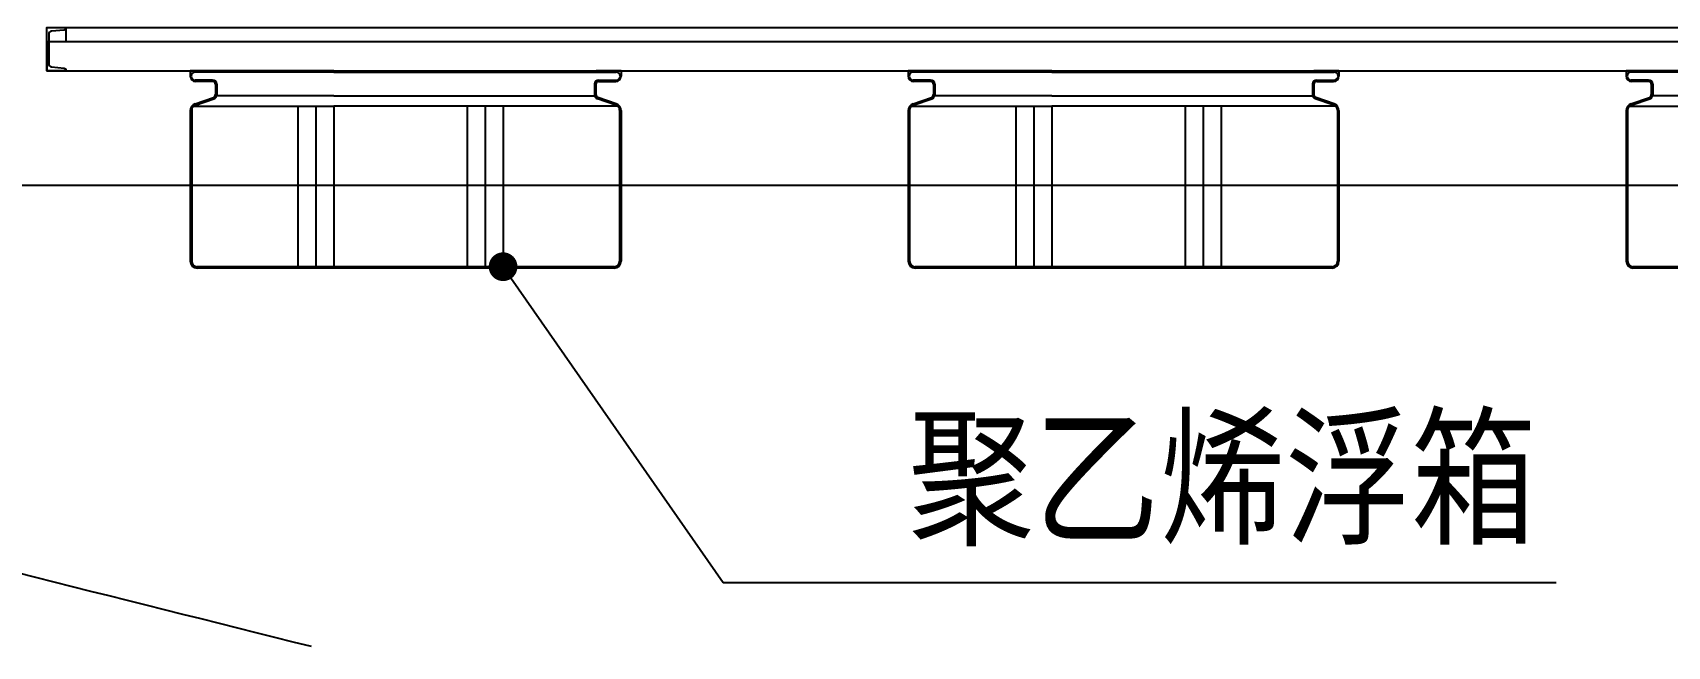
# Model space of a CAD drawing. Header units: millimetres. Extents: x 7263 to 319917, y -161937 to 156976.
# Drawn here: x 156487 to 161041, y -121871 to -120162 of the extents above; entities that cross this region are included whole.
import ezdxf

# ---------------------------------------------------------------- set-up
doc = ezdxf.new("R2010")
doc.units = ezdxf.units.MM
doc.header["$LTSCALE"] = 1000
for name, color, linetype in [('DIM_LEAD', 3, 'Continuous'), ('L-WATER水景', 5, 'Continuous'), ('PUB_TEXT', 7, 'Continuous'), ('W-FLOAT_BOWL浮筒', 253, 'Continuous'), ('W-STEEL_FRAME钢架', 3, 'Continuous'), ('W-STEEL_KEEL钢龙骨', 5, 'Continuous')]:
    doc.layers.add(name, color=color, linetype=linetype)
doc.styles.add('_TCH_DIM', font='SIMPLEX.shx', dxfattribs={"bigfont": 'hztxt.shx'})

# ---------------------------------------------------------------- blocks, each defined once
blk = doc.blocks.new('踏板')
at = {"color": 1}
blk.add_line((-10.2, 12.8), (-10.2, 12.8), dxfattribs=at)
blk.add_lwpolyline([(771.4, -170.8), (770.7, -173.7, -0.414214), (769.5, -174.4), (-6, 11.7, -0.416514), (-6.7, 12.9), (-5.8, 16.8, -0.411917), (-4.6, 17.6), (770, -168.4)], format="xyb")
blk.add_lwpolyline([(669.4, -150.4), (12.1, 7.4), (9, -5.3), (666.4, -163)], close=True)
blk.add_lwpolyline([(668.2, -155.3), (10.9, 2.5)])
blk = doc.blocks.new('$matou$00000124')
for p, q in [((-200, 275, 0), (-600, 275, 0)), ((-600, 275, 0), (-600, 260, 0)), ((-200, 275, 0), (600, 275, 0)), ((600, 275, 0), (600, 260, 0)), ((-200, 271, 0), (-586.4, 271, 0)), ((-538, 249, 0), (-586.4, 249, 0)), ((-538, 245, 0), (-585, 245, 0)), ((-530, 237, 0), (-530, 208.2, 0)), ((-526, 237, 0), (-526, 208.2, 0)), ((-200, 271, 0), (586.4, 271, 0)), ((526, 237, 0), (526, 208.2, 0)), ((530, 237, 0), (530, 208.2, 0)), ((538, 249, 0), (586.4, 249, 0)), ((538, 245, 0), (585, 245, 0)), ((-586.6, 182.8, 0), (-535.4, 200.6, 0)), ((-585.9, 178.8, 0), (-534.1, 196.9, 0)), ((-200, 205.3, 0), (-526.3, 205.3, 0)), ((-200, 205.3, 0), (526.3, 205.3, 0)), ((585.9, 178.8, 0), (534.1, 196.9, 0)), ((586.6, 182.8, 0), (535.4, 200.6, 0)), ((-600, 163.9, 0), (-600, -256, 0)), ((-596, 164.7, 0), (-596, -256, 0)), ((-590.7, 176.1, 0), (-200, 176.1, 0)), ((-300, 176.1, 0), (-300, -271, 0)), ((-250, 176.1, 0), (-250, -271, 0)), ((-250, 176.1, 0), (-250, -271, 0)), ((-200, 176.1, 0), (-200, -271, 0)), ((590.7, 176.1, 0), (-200, 176.1, 0)), ((171.4, 176.1, 0), (171.4, -271, 0)), ((221.4, 176.1, 0), (221.4, -271, 0)), ((221.4, 176.1, 0), (221.4, -271, 0)), ((271.4, 176.1, 0), (271.4, -271, 0)), ((596, 164.7, 0), (596, -256, 0)), ((600, 163.9, 0), (600, -256, 0)), ((581, -271, 0), (-581, -271, 0)), ((581, -275, 0), (-581, -275, 0))]:
    blk.add_line(p, q)
at = {"elevation": 0}
for points in [[(-599.9, 275), (-530.3, 275)], [(-599.9, 275), (-530.3, 275)], [(599.9, 275), (530.3, 275)], [(599.9, 275), (530.3, 275)]]:
    blk.add_lwpolyline(points, dxfattribs=at)
for centre, radius, start, end in [((-585, 260, 0), 15, 180, 270), ((-586.4, 260, 0), 11, 90, 270), ((-538, 237, 0), 12, 0, 90), ((-538, 237, 0), 8, 0, 90), ((538, 237, 0), 12, 90, 180), ((538, 237, 0), 8, 90, 180), ((585, 260, 0), 15, 270, 0), ((586.4, 260, 0), 11, 270, 90), ((-580, 163.9, 0), 20, 109.1798, 180), ((-538, 208.2, 0), 8, 289.1798, 0), ((-538, 208.2, 0), 12, 289.1798, 0), ((538, 208.2, 0), 12, 180, 250.8202), ((538, 208.2, 0), 8, 180, 250.8202), ((580, 163.9, 0), 20, 0, 70.8202), ((-581, 164.7, 0), 15, 109.1798, 180), ((581, 164.7, 0), 15, 0, 70.8202), ((-581, -256, 0), 19, 180, 270), ((-581, -256, 0), 15, 180, 270), ((581, -256, 0), 19, 270, 0), ((581, -256, 0), 15, 270, 0)]:
    blk.add_arc(centre, radius, start, end)
blk = doc.blocks.new('*U246')
at = {"layer": 'W-FLOAT_BOWL浮筒'}
blk.add_blockref('$matou$00000124', (0, 0, 0), dxfattribs=at)
blk = doc.blocks.new('*U247')
at = {"layer": 'W-STEEL_FRAME钢架', "color": 0, "linetype": 'ByBlock', "lineweight": -2, "transparency": 16777216}
for p in [(0, 0), (2000, 0), (4000, 0)]:
    blk.add_blockref('*U246', p, dxfattribs=at)
blk = doc.blocks.new('C12')
blk.add_lwpolyline([(13.6, 109.7, 0.385314), (5.5, 100.8), (5.5, 19.2, 0.385314), (13.6, 10.3), (48.9, 6.8, -0.385314), (53, 2.3), (53, 0), (0, 0), (0, 120), (53, 120), (53, 117.7, -0.385314), (48.9, 113.2)], format="xyb", close=True)
blk = doc.blocks.new('$槽钢$00000014')
blk.add_blockref('C12', (-26.5, -60, 0))

msp = doc.modelspace()

# ---------------------------------------------------------------- linework, layer by layer
at = {"layer": 'DIM_LEAD'}
for p, q in [((157797.4, -120814.1), (158410.1, -121693.4)), ((158410.1, -121693.4), (160731.4, -121693.4))]:
    msp.add_line(p, q, dxfattribs=at)
at = {"layer": 'DIM_LEAD', "const_width": 40}
msp.add_lwpolyline([(157785.9, -120797.7, 1), (157808.8, -120830.5, 1)], format="xyb", close=True, dxfattribs=at)
at = {"layer": 'L-WATER水景'}
msp.add_lwpolyline([(163382.5, -120587.6), (151855.1, -120587.6)], dxfattribs=at)
at = {"layer": 'W-STEEL_FRAME钢架'}
msp.add_lwpolyline([(156526.1, -120268.1), (162287.9, -120268.1), (162287.9, -120188.1), (156526.1, -120188.1)], close=True, dxfattribs=at)
at = {"layer": 'W-STEEL_KEEL钢龙骨', "elevation": 0}
msp.add_lwpolyline([(156579.8, -120148.1), (162287.9, -120148.1), (162287.9, -120188.1), (156579.8, -120188.1)], close=True, dxfattribs=at)
at = {"layer": 'W-STEEL_KEEL钢龙骨'}
msp.add_spline([(139707.8, -118872.9), (141526.1, -118872.9), (142761.1, -119387.8), (145732.1, -119663.6), (149595.9, -120134.1), (153981.6, -121065.4), (157262.5, -121871.5)], degree=3, dxfattribs=at)

# ---------------------------------------------------------------- block references
at = {"rotation": 4.257503783623717}
msp.add_blockref('踏板', (160544.3, -120022.6), dxfattribs=at)
at = {"layer": 'W-STEEL_FRAME钢架'}
for name, p in [('$槽钢$00000014', (156552.6, -120208.1)), ('*U247', (157526, -120543.1, 0))]:
    msp.add_blockref(name, p, dxfattribs=at)

# ---------------------------------------------------------------- texts
at = {"layer": 'PUB_TEXT', "color": 7, "style": '_TCH_DIM'}
msp.add_text('聚乙烯浮箱', height=350, dxfattribs=at).set_placement((158926, -121588.4))

doc.saveas('drawing.dxf')
